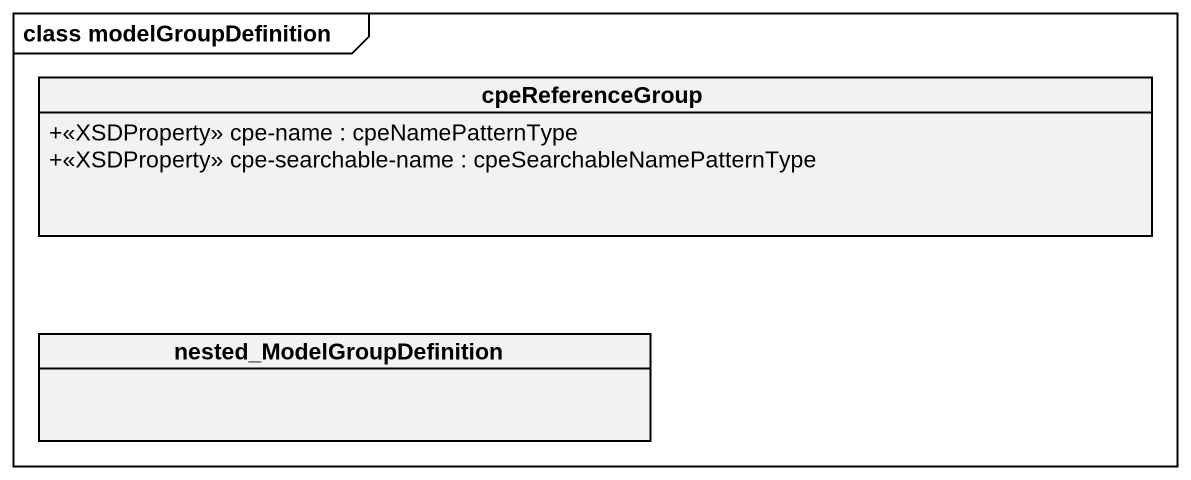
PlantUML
@startuml
mainframe class modelGroupDefinition
hide circle
hide empty members
skinparam classAttributeIconSize 0
class cpeReferenceGroup {
  +<<XSDProperty>> cpe-name : cpeNamePatternType
  +<<XSDProperty>> cpe-searchable-name : cpeSearchableNamePatternType
}
class nested_ModelGroupDefinition
@enduml
